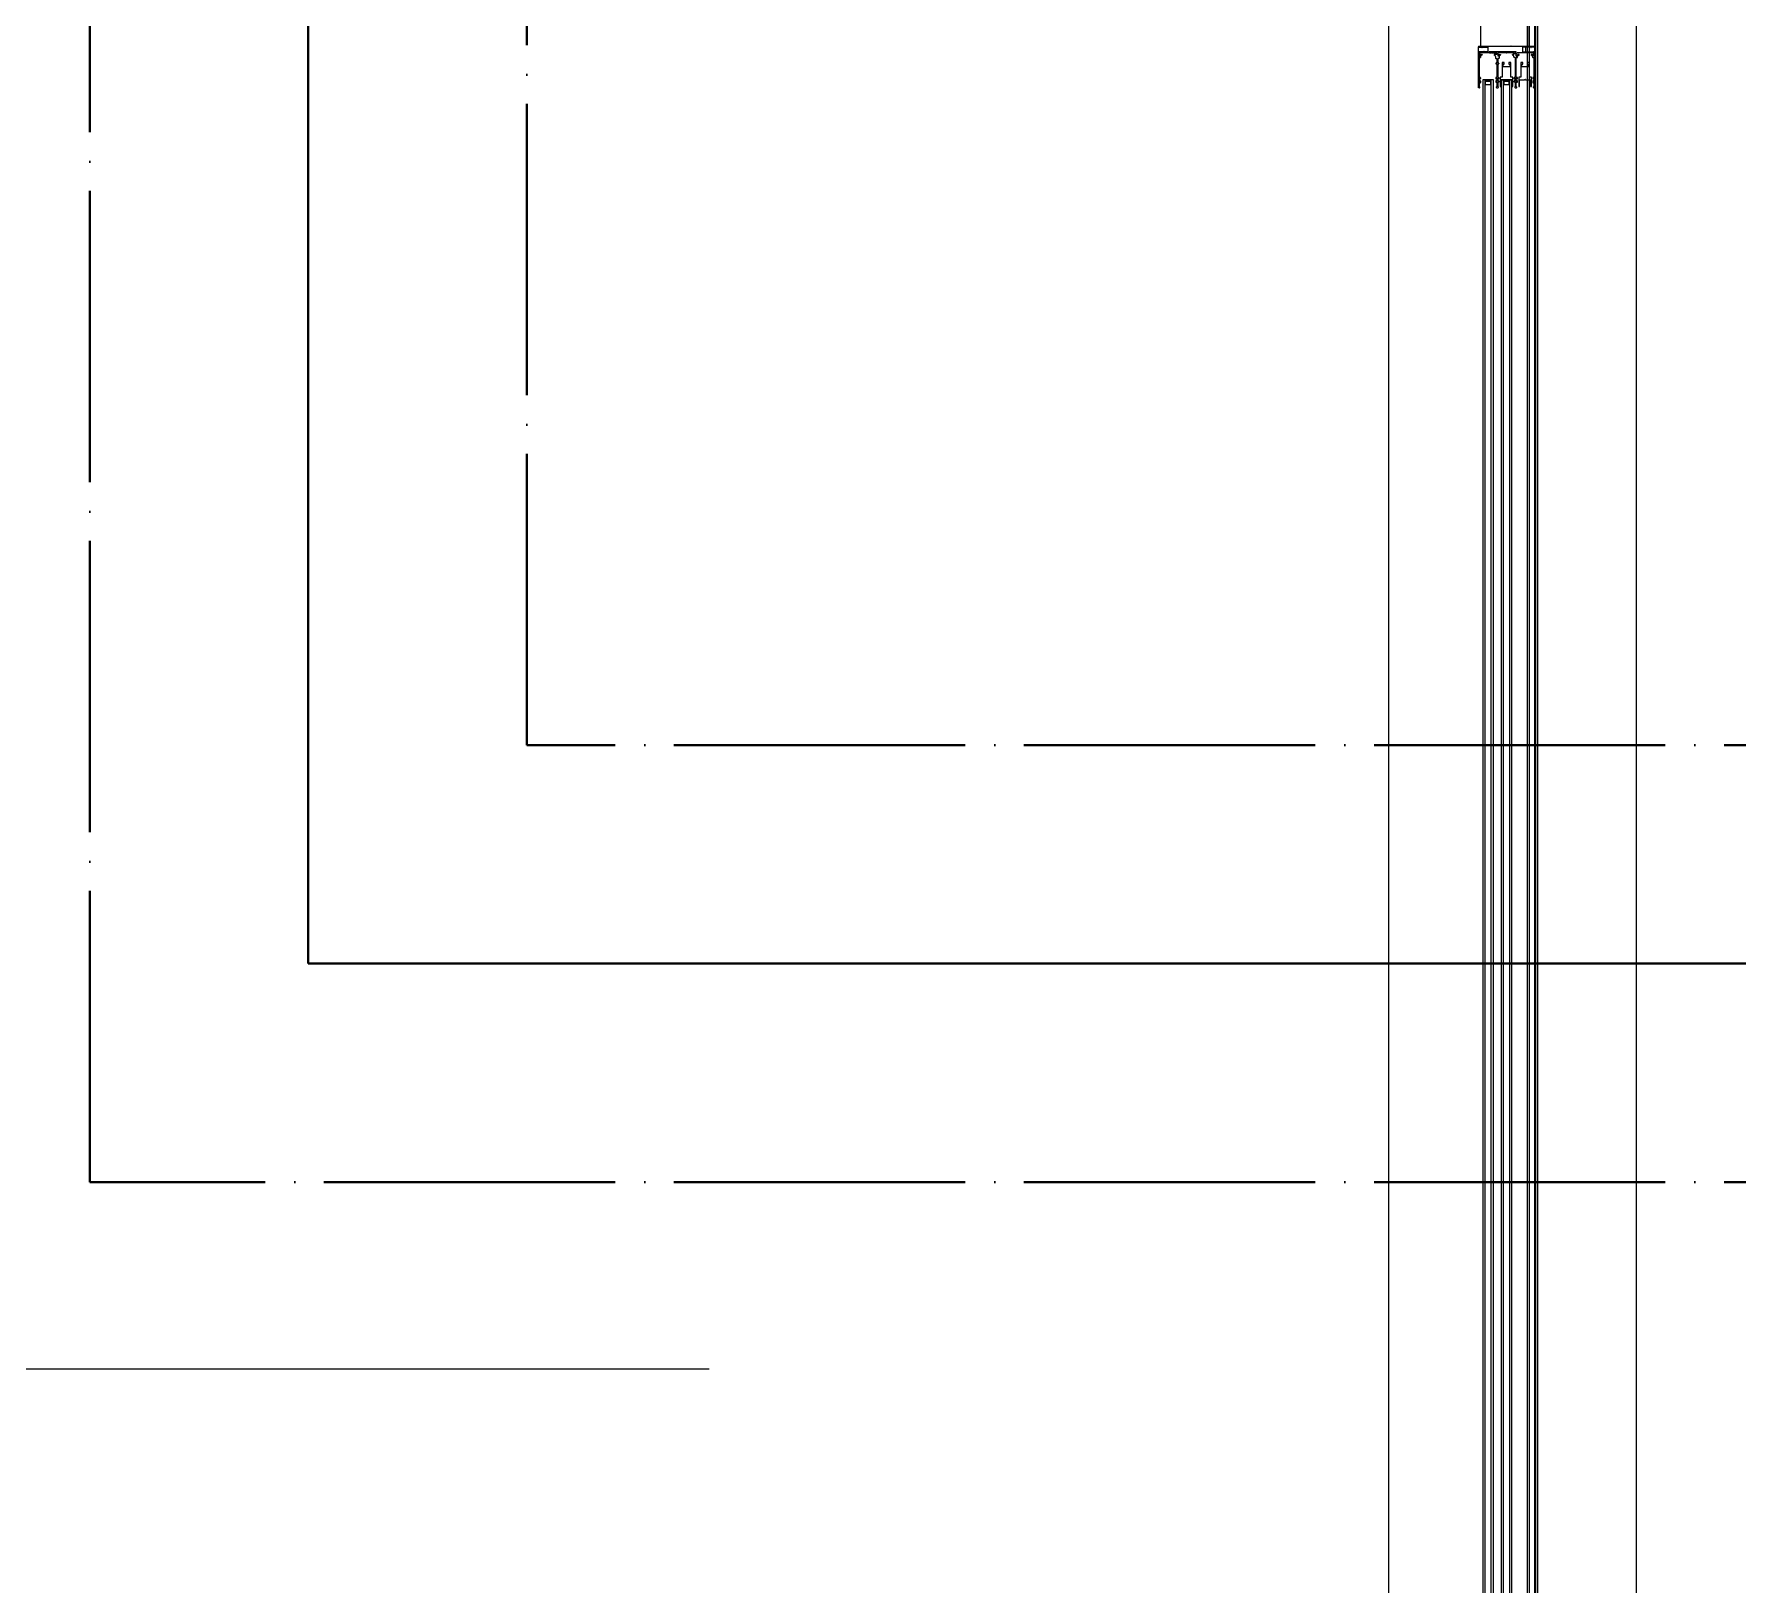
# Model space of a CAD drawing. Header units: centimetres. Extents: x 405464 to 563355, y 50011 to 66875.
# Drawn here: x 518019.2 to 518370.2, y 54874.9 to 55194.4 of the extents above; entities that cross this region are included whole.
import ezdxf
from ezdxf.enums import TextEntityAlignment as Align

# ---------------------------------------------------------------- set-up
doc = ezdxf.new("R2010")
doc.units = ezdxf.units.CM
doc.linetypes.add('DASHDOT', pattern=[25.4, 12.7, -6.35, 0, -6.35])
doc.linetypes.add('SOGUKSU1', pattern=[72, 60, -6, 0, -6])
doc.layers.get('0').update_dxf_attribs({"lineweight": 9})
for name, color, linetype, lineweight in [('0-KRCN-MİMARİ-220526', 8, 'Continuous', 9), ('0-KRCN-SHT-PROSES-BORU', 1, '0-Y_LINE', 40), ('0-KRCN-SHT-SOGUKSU', 141, 'SOGUKSU1', 40), ('A_Aks', 30, 'DASHDOT', 9), ('A_Pencere Doğrama-Ex', 140, 'Continuous', 15), ('G_0.09', 254, 'Continuous', 9), ('M00_Mahal_No$0$MH_Alan', 51, 'Continuous', 9), ('PN_Aluminyum', 150, 'Continuous', 15)]:
    doc.layers.add(name, color=color, linetype=linetype, lineweight=lineweight)
doc.styles.add('BORU', font='AGENCYR.TTF')
doc.styles.add('M00_Mahal_No$0$Kalin01', font='swissk.ttf')
doc.styles.add('M00_Mahal_No$0$Normal', font='swiss.ttf')
doc.styles.add('MAHAL', font='swissc.ttf')
doc.linetypes.add('0-Y_LINE', pattern='A,100,-0.5,["Y",BORU,S=9,R=0,X=0,Y=-4.5],-5', length=105.5)

# ---------------------------------------------------------------- blocks, each defined once
blk = doc.blocks.new('1_etap')
at = {"color": 8}
for p, q in [((1428.46, 2872.43), (1428.46, 2872.47)), ((1428.46, 2863.92), (1428.46, 2872.27)), ((1428.55, 2872.33), (1428.47, 2872.41)), ((1428.49, 2872.5), (1430.54, 2872.5)), ((1428.49, 2872.3), (1429.14, 2872.3)), ((1429.18, 2872.32), (1428.57, 2872.32)), ((1428.64, 2871.31), (1428.64, 2870.54)), ((1428.65, 2870.97), (1428.65, 2871.21)), ((1428.66, 2871.23), (1428.74, 2871.31)), ((1429.54, 2871.34), (1428.67, 2871.34)), ((1428.78, 2870.94), (1428.68, 2870.94)), ((1428.76, 2871.32), (1429.58, 2871.32)), ((1428.8, 2871.11), (1428.8, 2870.97)), ((1429.59, 2871.14), (1428.83, 2871.14)), ((1430.48, 2872.32), (1429.3, 2872.32)), ((1429.34, 2872.3), (1430.22, 2872.3)), ((1429.64, 2871.16), (1429.6, 2871.14)), ((1429.68, 2871.14), (1429.64, 2871.16)), ((1430.68, 2871.14), (1429.69, 2871.14)), ((1429.7, 2871.32), (1430.48, 2871.32)), ((1430.22, 2871.34), (1429.74, 2871.34)), ((1430.23, 2872.3), (1430.38, 2872.21)), ((1430.38, 2871.43), (1430.23, 2871.34)), ((1430.4, 2872.19), (1430.4, 2871.45)), ((1430.5, 2871.34), (1430.5, 2872.3)), ((1430.55, 2872.5), (1430.59, 2872.48)), ((1430.62, 2872.48), (1430.66, 2872.5)), ((1430.67, 2872.5), (1433.34, 2872.5)), ((1430.7, 2871.31), (1430.7, 2871.16)), ((1436.24, 2871.34), (1430.73, 2871.34)), ((1430.73, 2871.24), (1430.73, 2871.18)), ((1430.76, 2871.16), (1431.18, 2871.16)), ((1436.06, 2871.34), (1430.83, 2871.34)), ((1431.19, 2871.16), (1431.24, 2871.18)), ((1431.24, 2871.18), (1431.28, 2871.16)), ((1431.29, 2871.16), (1432.25, 2871.16)), ((1432.28, 2871.13), (1432.28, 2870.84)), ((1432.46, 2871.13), (1432.46, 2870.54)), ((1434.22, 2871.16), (1432.48, 2871.16)), ((1433.35, 2872.5), (1433.39, 2872.48)), ((1433.41, 2872.48), (1433.45, 2872.5)), ((1433.46, 2872.5), (1435.07, 2872.5)), ((1434.27, 2871.18), (1434.23, 2871.16)), ((1434.31, 2871.16), (1434.27, 2871.18)), ((1435.76, 2871.16), (1434.33, 2871.16)), ((1435.08, 2872.5), (1435.12, 2872.48)), ((1435.14, 2872.48), (1435.18, 2872.5)), ((1435.19, 2872.5), (1436.87, 2872.5)), ((1435.79, 2870.84), (1435.79, 2871.13)), ((1435.94, 2870.97), (1435.94, 2871.16)), ((1435.94, 2871.16), (1435.94, 2871.16)), ((1436.2, 2870.86), (1435.96, 2870.95)), ((1435.97, 2871.19), (1436.03, 2871.19)), ((1436.06, 2871.19), (1436.15, 2871.16)), ((1436.19, 2871.31), (1436.12, 2871.33)), ((1436.26, 2870.98), (1436.26, 2871.31)), ((1436.29, 2870.98), (1436.26, 2870.98)), ((1438.57, 2871.14), (1436.46, 2871.14)), ((1436.88, 2872.5), (1436.92, 2872.48)), ((1436.94, 2872.48), (1436.98, 2872.5)), ((1436.99, 2872.5), (1440.06, 2872.5)), ((1437.53, 2872.3), (1437.53, 2871.34)), ((1439.24, 2872.32), (1437.56, 2872.32)), ((1437.56, 2871.32), (1438.84, 2871.32)), ((1438.15, 2872.19), (1438.15, 2871.45)), ((1438.32, 2872.3), (1438.16, 2872.21)), ((1438.16, 2871.43), (1438.32, 2871.34)), ((1439.21, 2872.3), (1438.33, 2872.3)), ((1438.33, 2871.34), (1438.81, 2871.34)), ((1438.63, 2871.16), (1438.59, 2871.14)), ((1438.67, 2871.14), (1438.63, 2871.16)), ((1439.72, 2871.14), (1438.68, 2871.14)), ((1438.96, 2871.32), (1439.78, 2871.32)), ((1439, 2871.34), (1439.88, 2871.34)), ((1439.97, 2872.32), (1439.36, 2872.32)), ((1440.06, 2872.3), (1439.4, 2872.3)), ((1439.74, 2870.97), (1439.74, 2871.11)), ((1439.87, 2870.94), (1439.77, 2870.94)), ((1439.8, 2871.31), (1439.89, 2871.23)), ((1439.89, 2871.21), (1439.89, 2870.97)), ((1439.9, 2871.31), (1439.9, 2870.54)), ((1440.08, 2872.41), (1439.99, 2872.33)), ((1440.08, 2872.47), (1440.08, 2872.43)), ((1440.08, 2863.92), (1440.08, 2872.27)), ((1428.64, 2870.14), (1428.64, 2866.08)), ((1428.67, 2870.52), (1428.76, 2870.52)), ((1428.87, 2870.16), (1428.67, 2870.16)), ((1428.92, 2870.21), (1428.89, 2870.17)), ((1428.93, 2870.37), (1428.93, 2870.23)), ((1429.07, 2870.82), (1429.18, 2870.82)), ((1429.23, 2870.77), (1429.23, 2870.72)), ((1431.69, 2870.77), (1431.69, 2870.71)), ((1432.25, 2870.82), (1431.74, 2870.82)), ((1431.99, 2870.37), (1431.99, 2870.02)), ((1431.99, 2870.01), (1432.03, 2869.97)), ((1432.05, 2869.96), (1432.25, 2869.96)), ((1432.08, 2869.01), (1432.08, 2868.91)), ((1432.25, 2869.04), (1432.1, 2869.04)), ((1432.1, 2868.89), (1432.25, 2868.89)), ((1432.28, 2869.94), (1432.28, 2869.06)), ((1432.28, 2868.86), (1432.28, 2866.08)), ((1432.46, 2869.94), (1432.46, 2869.06)), ((1432.46, 2868.86), (1432.46, 2866.08)), ((1432.48, 2870.52), (1432.57, 2870.52)), ((1432.69, 2869.96), (1432.48, 2869.96)), ((1432.48, 2869.04), (1432.63, 2869.04)), ((1432.63, 2868.89), (1432.48, 2868.89)), ((1432.66, 2869.01), (1432.66, 2868.91)), ((1432.74, 2870.01), (1432.7, 2869.97)), ((1432.75, 2870.37), (1432.75, 2870.02)), ((1432.89, 2870.82), (1433, 2870.82)), ((1433.05, 2870.77), (1433.05, 2870.71)), ((1433.38, 2869.08), (1433.38, 2866.1)), ((1433.38, 2869.08), (1433.38, 2866.1)), ((1433.76, 2869.15), (1433.45, 2869.15)), ((1433.76, 2869.15), (1433.45, 2869.15)), ((1433.6, 2868.28), (1433.6, 2868.76)), ((1433.6, 2868.28), (1433.6, 2868.76)), ((1434.94, 2868.28), (1433.6, 2868.28)), ((1434.94, 2868.28), (1433.6, 2868.28)), ((1433.63, 2868.79), (1433.76, 2868.78)), ((1433.63, 2868.79), (1433.76, 2868.78)), ((1433.78, 2868.81), (1433.78, 2869.12)), ((1433.78, 2868.81), (1433.78, 2869.12)), ((1434.76, 2869.12), (1434.76, 2868.81)), ((1434.76, 2869.12), (1434.76, 2868.81)), ((1435.09, 2869.15), (1434.79, 2869.15)), ((1435.09, 2869.15), (1434.79, 2869.15)), ((1434.79, 2868.78), (1434.92, 2868.79)), ((1434.79, 2868.78), (1434.92, 2868.79)), ((1434.94, 2868.76), (1434.94, 2868.59)), ((1434.94, 2868.76), (1434.94, 2868.59)), ((1434.94, 2868.58), (1434.97, 2868.53)), ((1434.94, 2868.58), (1434.97, 2868.53)), ((1434.97, 2868.53), (1434.94, 2868.48)), ((1434.97, 2868.53), (1434.94, 2868.48)), ((1434.94, 2868.47), (1434.94, 2868.28)), ((1434.94, 2868.47), (1434.94, 2868.28)), ((1435.16, 2866.1), (1435.16, 2869.08)), ((1435.16, 2866.1), (1435.16, 2869.08)), ((1435.5, 2870.71), (1435.5, 2870.77)), ((1435.55, 2870.82), (1435.76, 2870.82)), ((1435.8, 2870.22), (1435.8, 2870.37)), ((1435.84, 2870.17), (1435.81, 2870.21)), ((1436.06, 2870.16), (1435.86, 2870.16)), ((1436.09, 2866.08), (1436.09, 2870.14)), ((1436.27, 2870.54), (1436.27, 2870.77)), ((1436.27, 2866.08), (1436.27, 2870.14)), ((1436.39, 2870.52), (1436.29, 2870.52)), ((1436.29, 2870.16), (1436.5, 2870.16)), ((1436.52, 2870.17), (1436.55, 2870.21)), ((1436.56, 2870.22), (1436.56, 2870.37)), ((1436.81, 2870.82), (1436.7, 2870.82)), ((1436.86, 2870.71), (1436.86, 2870.77)), ((1437.2, 2869.08), (1437.2, 2866.1)), ((1437.57, 2869.15), (1437.27, 2869.15)), ((1437.42, 2868.28), (1437.42, 2868.76)), ((1438.76, 2868.28), (1437.42, 2868.28)), ((1437.44, 2868.79), (1437.57, 2868.78)), ((1437.6, 2868.81), (1437.6, 2869.12)), ((1438.58, 2869.12), (1438.58, 2868.81)), ((1438.91, 2869.15), (1438.6, 2869.15)), ((1438.6, 2868.78), (1438.73, 2868.79)), ((1438.76, 2868.76), (1438.76, 2868.59)), ((1438.76, 2868.58), (1438.79, 2868.53)), ((1438.79, 2868.53), (1438.76, 2868.48)), ((1438.76, 2868.47), (1438.76, 2868.28)), ((1438.98, 2866.1), (1438.98, 2869.08)), ((1439.31, 2870.77), (1439.31, 2870.72)), ((1439.47, 2870.82), (1439.36, 2870.82)), ((1439.61, 2870.37), (1439.61, 2870.23)), ((1439.62, 2870.21), (1439.66, 2870.17)), ((1439.67, 2870.16), (1439.88, 2870.16)), ((1439.88, 2870.52), (1439.79, 2870.52)), ((1439.9, 2870.14), (1439.9, 2866.08)), ((1428.65, 2863.9), (1428.49, 2863.9)), ((1428.64, 2865.91), (1428.64, 2865.24)), ((1428.64, 2865.07), (1428.64, 2864.22)), ((1428.64, 2864.22), (1428.78, 2864.09)), ((1428.67, 2866.05), (1428.84, 2866.05)), ((1428.74, 2865.93), (1428.67, 2865.93)), ((1428.67, 2865.21), (1428.74, 2865.21)), ((1428.74, 2865.09), (1428.67, 2865.09)), ((1428.78, 2864.01), (1428.67, 2863.91)), ((1428.77, 2865.81), (1428.77, 2865.91)), ((1428.77, 2865.24), (1428.77, 2865.34)), ((1428.77, 2864.97), (1428.77, 2865.07)), ((1428.84, 2865.78), (1428.79, 2865.78)), ((1428.79, 2865.36), (1428.84, 2865.36)), ((1428.84, 2864.94), (1428.79, 2864.94)), ((1428.89, 2866), (1428.89, 2865.83)), ((1428.89, 2865.31), (1428.89, 2864.99)), ((1432.03, 2866), (1432.03, 2865.83)), ((1432.03, 2865.31), (1432.03, 2865.09)), ((1432.03, 2865.09), (1432.25, 2865.09)), ((1432.25, 2866.05), (1432.08, 2866.05)), ((1432.08, 2865.78), (1432.13, 2865.78)), ((1432.13, 2865.36), (1432.08, 2865.36)), ((1432.28, 2864.22), (1432.14, 2864.09)), ((1432.14, 2864.01), (1432.25, 2863.91)), ((1432.15, 2865.81), (1432.15, 2865.91)), ((1432.15, 2865.24), (1432.15, 2865.34)), ((1432.18, 2865.93), (1432.25, 2865.93)), ((1432.25, 2865.21), (1432.18, 2865.21)), ((1432.27, 2863.9), (1432.46, 2863.9)), ((1432.28, 2865.91), (1432.28, 2865.24)), ((1432.28, 2865.07), (1432.28, 2864.22)), ((1432.46, 2865.91), (1432.46, 2865.24)), ((1432.46, 2865.07), (1432.46, 2864.22)), ((1432.59, 2864.09), (1432.46, 2864.22)), ((1432.48, 2866.05), (1432.65, 2866.05)), ((1432.56, 2865.93), (1432.48, 2865.93)), ((1432.48, 2865.21), (1432.56, 2865.21)), ((1432.7, 2865.09), (1432.48, 2865.09)), ((1432.48, 2863.91), (1432.59, 2864.01)), ((1432.58, 2865.81), (1432.58, 2865.91)), ((1432.58, 2865.24), (1432.58, 2865.34)), ((1432.65, 2865.78), (1432.61, 2865.78)), ((1432.61, 2865.36), (1432.65, 2865.36)), ((1432.7, 2866), (1432.7, 2865.83)), ((1432.7, 2865.31), (1432.7, 2865.09)), ((1432.95, 2866.05), (1432.95, 2864.25)), ((1432.95, 2866.05), (1432.95, 2864.25)), ((1433.38, 2866.1), (1433, 2866.1)), ((1433.38, 2866.1), (1433, 2866.1)), ((1433, 2864.2), (1433.13, 2864.2)), ((1433, 2864.2), (1433.13, 2864.2)), ((1433.16, 2864.23), (1433.16, 2865.56)), ((1433.16, 2864.23), (1433.16, 2865.56)), ((1433.18, 2865.6), (1434.18, 2865.6)), ((1433.18, 2865.6), (1434.18, 2865.6)), ((1434.2, 2865.62), (1434.2, 2865.64)), ((1434.2, 2865.62), (1434.2, 2865.64)), ((1434.22, 2865.66), (1434.33, 2865.66)), ((1434.22, 2865.66), (1434.33, 2865.66)), ((1434.35, 2865.64), (1434.35, 2865.62)), ((1434.35, 2865.64), (1434.35, 2865.62)), ((1434.37, 2865.6), (1435.36, 2865.6)), ((1434.37, 2865.6), (1435.36, 2865.6)), ((1435.54, 2866.1), (1435.16, 2866.1)), ((1435.54, 2866.1), (1435.16, 2866.1)), ((1435.39, 2865.56), (1435.39, 2864.23)), ((1435.39, 2865.56), (1435.39, 2864.23)), ((1435.42, 2864.2), (1435.54, 2864.2)), ((1435.42, 2864.2), (1435.54, 2864.2)), ((1435.59, 2864.25), (1435.59, 2866.05)), ((1435.59, 2864.25), (1435.59, 2866.05)), ((1435.84, 2865.83), (1435.84, 2866)), ((1435.84, 2865.09), (1435.84, 2865.31)), ((1436.06, 2865.09), (1435.84, 2865.09)), ((1435.89, 2866.05), (1436.06, 2866.05)), ((1435.94, 2865.78), (1435.89, 2865.78)), ((1435.89, 2865.36), (1435.94, 2865.36)), ((1436.09, 2864.22), (1435.95, 2864.09)), ((1435.95, 2864.01), (1436.06, 2863.91)), ((1435.96, 2865.91), (1435.96, 2865.81)), ((1435.96, 2865.34), (1435.96, 2865.24)), ((1436.06, 2865.93), (1435.99, 2865.93)), ((1435.99, 2865.21), (1436.06, 2865.21)), ((1436.08, 2863.9), (1436.28, 2863.9)), ((1436.09, 2865.24), (1436.09, 2865.91)), ((1436.09, 2864.22), (1436.09, 2865.07)), ((1436.27, 2865.24), (1436.27, 2865.91)), ((1436.27, 2864.22), (1436.27, 2865.07)), ((1436.41, 2864.09), (1436.27, 2864.22)), ((1436.46, 2866.05), (1436.29, 2866.05)), ((1436.29, 2865.93), (1436.37, 2865.93)), ((1436.37, 2865.21), (1436.29, 2865.21)), ((1436.29, 2865.09), (1436.51, 2865.09)), ((1436.3, 2863.91), (1436.41, 2864.01)), ((1436.39, 2865.91), (1436.39, 2865.81)), ((1436.39, 2865.34), (1436.39, 2865.24)), ((1436.42, 2865.78), (1436.46, 2865.78)), ((1436.46, 2865.36), (1436.42, 2865.36)), ((1436.51, 2865.83), (1436.51, 2866)), ((1436.51, 2865.09), (1436.51, 2865.31)), ((1436.77, 2866.05), (1436.77, 2864.25)), ((1437.2, 2866.1), (1436.82, 2866.1)), ((1436.82, 2864.2), (1436.94, 2864.2)), ((1436.97, 2864.23), (1436.97, 2865.56)), ((1437, 2865.6), (1437.99, 2865.6)), ((1438.01, 2865.62), (1438.01, 2865.64)), ((1438.03, 2865.66), (1438.14, 2865.66)), ((1438.16, 2865.64), (1438.16, 2865.62)), ((1438.18, 2865.6), (1439.17, 2865.6)), ((1439.35, 2866.1), (1438.98, 2866.1)), ((1439.2, 2865.56), (1439.2, 2864.23)), ((1439.23, 2864.2), (1439.35, 2864.2)), ((1439.4, 2864.25), (1439.4, 2866.05)), ((1439.66, 2866), (1439.66, 2865.83)), ((1439.66, 2865.31), (1439.66, 2864.99)), ((1439.88, 2866.05), (1439.71, 2866.05)), ((1439.71, 2865.78), (1439.75, 2865.78)), ((1439.75, 2865.36), (1439.71, 2865.36)), ((1439.71, 2864.94), (1439.75, 2864.94)), ((1439.9, 2864.22), (1439.77, 2864.09)), ((1439.77, 2864.01), (1439.88, 2863.91)), ((1439.78, 2865.81), (1439.78, 2865.91)), ((1439.78, 2865.24), (1439.78, 2865.34)), ((1439.78, 2864.97), (1439.78, 2865.07)), ((1439.8, 2865.93), (1439.88, 2865.93)), ((1439.88, 2865.21), (1439.8, 2865.21)), ((1439.8, 2865.09), (1439.88, 2865.09)), ((1439.9, 2865.91), (1439.9, 2865.24)), ((1439.9, 2865.07), (1439.9, 2864.22)), ((1439.9, 2863.9), (1440.06, 2863.9))]:
    blk.add_line(p, q, dxfattribs=at)
for points in [[(1439.03, 2517.87), (1439.03, 2886.48), (1438.53, 2886.48), (1438.53, 2517.87)], [(1440.73, 2517.87), (1440.73, 2886.48), (1440.23, 2886.48), (1440.23, 2517.87)], [(1429.86, 2497), (1429.86, 2865.6), (1429.36, 2865.6), (1429.36, 2497)], [(1429.86, 2865.6), (1429.86, 2865.3), (1431.06, 2865.3), (1431.06, 2865.6)], [(1431.06, 2865.1), (1430.76, 2865.3), (1430.16, 2865.3), (1429.86, 2865.1), (1429.86, 2864.6), (1431.06, 2864.6)], [(1431.03, 2865.08), (1430.75, 2865.27), (1430.17, 2865.27), (1429.89, 2865.08), (1429.89, 2864.63), (1431.03, 2864.63)], [(1431.56, 2497), (1431.56, 2865.6), (1431.06, 2865.6), (1431.06, 2497)], [(1433.67, 2497), (1433.67, 2865.6), (1433.17, 2865.6), (1433.17, 2497)], [(1433.67, 2865.6), (1433.67, 2865.3), (1434.87, 2865.3), (1434.87, 2865.6)], [(1434.87, 2865.1), (1434.57, 2865.3), (1433.97, 2865.3), (1433.67, 2865.1), (1433.67, 2864.6), (1434.87, 2864.6)], [(1434.84, 2865.08), (1434.56, 2865.27), (1433.98, 2865.27), (1433.7, 2865.08), (1433.7, 2864.63), (1434.84, 2864.63)], [(1435.37, 2497), (1435.37, 2865.6), (1434.87, 2865.6), (1434.87, 2497)]]:
    blk.add_lwpolyline(points, close=True, dxfattribs=at)
for centre, radius, start, end in [((1428.49, 2872.47), 0.025, 90, 180), ((1428.49, 2872.43), 0.025, 180, 225), ((1428.49, 2872.27), 0.025, 90, 180), ((1428.57, 2872.34), 0.025, 225, 270), ((1428.67, 2871.31), 0.025, 90, 180), ((1428.68, 2871.21), 0.025, 135, 180), ((1428.68, 2870.97), 0.025, 180, 270), ((1428.76, 2871.3), 0.025, 90, 135), ((1428.78, 2870.97), 0.025, 270, 0), ((1428.83, 2871.11), 0.025, 90, 180), ((1429.14, 2872.25), 0.05, 35.6853, 90), ((1429.18, 2872.3), 0.025, 22.6199, 90), ((1429.24, 2872.32), 0.07, 215.6853, 324.3147), ((1429.24, 2872.32), 0.04, 202.6199, 337.3801), ((1429.3, 2872.3), 0.025, 90, 157.3801), ((1429.34, 2872.25), 0.05, 90, 144.3147), ((1429.54, 2871.39), 0.05, 270, 324.3147), ((1429.64, 2871.32), 0.07, 35.6853, 144.3147), ((1429.58, 2871.34), 0.025, 270, 337.3801), ((1429.59, 2871.16), 0.025, 270, 298.0094), ((1429.64, 2871.32), 0.04, 22.6199, 157.3801), ((1429.7, 2871.34), 0.025, 202.6199, 270), ((1429.69, 2871.16), 0.025, 241.9906, 270), ((1429.74, 2871.39), 0.05, 215.6853, 270), ((1430.22, 2872.27), 0.025, 60, 90), ((1430.22, 2871.36), 0.025, 270, 300), ((1430.37, 2872.19), 0.025, 0, 60), ((1430.37, 2871.45), 0.025, 300, 0), ((1430.48, 2872.3), 0.025, 0, 90), ((1430.48, 2871.34), 0.025, 270, 0), ((1430.54, 2872.47), 0.025, 62, 90), ((1430.6, 2872.5), 0.025, 242, 298), ((1430.67, 2872.47), 0.025, 90, 118), ((1430.68, 2871.16), 0.025, 270, 0), ((1430.73, 2871.31), 0.025, 90, 180), ((1430.83, 2871.24), 0.1, 90, 180), ((1430.76, 2871.18), 0.025, 180, 270), ((1431.18, 2871.18), 0.025, 270, 298), ((1431.29, 2871.18), 0.025, 242, 270), ((1432.25, 2871.13), 0.025, 0, 90), ((1432.48, 2871.13), 0.025, 90, 180.0077), ((1433.34, 2872.47), 0.025, 62, 90), ((1433.4, 2872.5), 0.025, 242, 298), ((1433.46, 2872.47), 0.025, 90, 118), ((1434.22, 2871.18), 0.025, 270, 298), ((1434.33, 2871.18), 0.025, 242, 270), ((1435.07, 2872.47), 0.025, 62, 90), ((1435.13, 2872.5), 0.025, 242, 298), ((1435.19, 2872.47), 0.025, 90, 118), ((1435.76, 2871.13), 0.025, 0, 90), ((1435.97, 2871.16), 0.025, 89.9677, 179.9677), ((1435.97, 2870.97), 0.025, 179.9677, 249.9677), ((1436.03, 2871.09), 0.1, 73.7618, 89.9677), ((1436.06, 2871.14), 0.2, 73.7618, 90), ((1436.17, 2871.23), 0.0788, 253.7618, 73.7618), ((1436.24, 2871.31), 0.025, 0, 90), ((1436.29, 2871.13), 0.15, 270, 355.0829), ((1436.46, 2871.11), 0.025, 90, 175.0829), ((1436.87, 2872.47), 0.025, 62, 90), ((1436.93, 2872.5), 0.025, 242, 298), ((1436.99, 2872.47), 0.025, 90, 118), ((1437.56, 2872.3), 0.025, 90, 180), ((1437.56, 2871.34), 0.025, 180, 270), ((1438.17, 2872.19), 0.025, 120, 180), ((1438.17, 2871.45), 0.025, 180, 240), ((1438.33, 2872.27), 0.025, 90, 120), ((1438.33, 2871.36), 0.025, 240, 270), ((1438.57, 2871.16), 0.025, 270, 298.0094), ((1438.68, 2871.16), 0.025, 241.9906, 270), ((1438.81, 2871.39), 0.05, 270, 324.3147), ((1438.84, 2871.34), 0.025, 270, 337.3801), ((1438.9, 2871.32), 0.07, 35.6853, 144.3147), ((1438.9, 2871.32), 0.04, 22.6199, 157.3801), ((1438.96, 2871.34), 0.025, 202.6199, 270), ((1439, 2871.39), 0.05, 215.6853, 270), ((1439.21, 2872.25), 0.05, 35.6853, 90), ((1439.24, 2872.3), 0.025, 22.6199, 90), ((1439.3, 2872.32), 0.07, 215.6853, 324.3147), ((1439.3, 2872.32), 0.04, 202.6199, 337.3801), ((1439.36, 2872.3), 0.025, 90, 157.3801), ((1439.4, 2872.25), 0.05, 90, 144.3147), ((1439.72, 2871.11), 0.025, 0, 90), ((1439.77, 2870.97), 0.025, 180, 270), ((1439.78, 2871.3), 0.025, 45, 90), ((1439.87, 2870.97), 0.025, 270, 0), ((1439.88, 2871.31), 0.025, 0, 90), ((1439.87, 2871.21), 0.025, 0, 45), ((1439.97, 2872.34), 0.025, 270, 315), ((1440.06, 2872.47), 0.025, 0, 90), ((1440.06, 2872.27), 0.025, 0, 90), ((1440.06, 2872.43), 0.025, 315, 0), ((1428.67, 2870.54), 0.025, 180.0078, 270), ((1428.67, 2870.14), 0.025, 90, 180), ((1428.76, 2870.54), 0.025, 270, 339.7245), ((1429.23, 2870.37), 0.48, 111.5289, 159.7245), ((1428.87, 2870.19), 0.025, 270, 315), ((1428.91, 2870.23), 0.025, 315, 0), ((1429.23, 2870.37), 0.3, 98.2132, 180), ((1429.07, 2870.77), 0.05, 90, 111.5289), ((1429.18, 2870.77), 0.05, 0, 90), ((1429.18, 2870.72), 0.05, 278.2132, 0), ((1431.74, 2870.77), 0.05, 90, 180), ((1431.74, 2870.71), 0.05, 180, 261.7868), ((1431.69, 2870.37), 0.3, 0, 81.7868), ((1432.01, 2870.02), 0.025, 180, 225), ((1432.05, 2869.99), 0.025, 225, 270), ((1432.1, 2869.01), 0.025, 90, 180), ((1432.1, 2868.91), 0.025, 180, 270), ((1432.25, 2870.84), 0.025, 270, 0), ((1432.25, 2869.94), 0.025, 0, 90), ((1432.25, 2869.06), 0.025, 270, 0), ((1432.25, 2868.86), 0.025, 0, 90), ((1432.48, 2870.54), 0.025, 180.0077, 270), ((1432.48, 2869.94), 0.025, 90, 180), ((1432.48, 2869.06), 0.025, 180, 270), ((1432.48, 2868.86), 0.025, 90, 180), ((1432.57, 2870.54), 0.025, 270, 339.7245), ((1433.05, 2870.37), 0.48, 111.5289, 159.7245), ((1432.63, 2869.01), 0.025, 0, 90), ((1432.63, 2868.91), 0.025, 270, 0), ((1432.69, 2869.99), 0.025, 270, 315), ((1432.72, 2870.02), 0.025, 315, 0), ((1433.05, 2870.37), 0.3, 98.2132, 180), ((1432.89, 2870.77), 0.05, 90, 111.5289), ((1433, 2870.77), 0.05, 0, 90), ((1433, 2870.71), 0.05, 278.2132, 0), ((1433.45, 2869.08), 0.07, 90, 180), ((1433.45, 2869.08), 0.07, 90, 180), ((1433.63, 2868.76), 0.025, 87, 180), ((1433.63, 2868.76), 0.025, 87, 180), ((1433.76, 2869.12), 0.025, 0, 90), ((1433.76, 2869.12), 0.025, 0, 90), ((1433.76, 2868.81), 0.025, 267, 0), ((1433.76, 2868.81), 0.025, 267, 0), ((1434.79, 2869.12), 0.025, 90, 180), ((1434.79, 2869.12), 0.025, 90, 180), ((1434.79, 2868.81), 0.025, 180, 273), ((1434.79, 2868.81), 0.025, 180, 273), ((1434.92, 2868.76), 0.025, 0, 93), ((1434.92, 2868.76), 0.025, 0, 93), ((1434.97, 2868.59), 0.025, 180, 209), ((1434.97, 2868.59), 0.025, 180, 209), ((1434.97, 2868.47), 0.025, 151, 180), ((1434.97, 2868.47), 0.025, 151, 180), ((1435.09, 2869.08), 0.07, 0, 90), ((1435.09, 2869.08), 0.07, 0, 90), ((1435.55, 2870.77), 0.05, 90, 180), ((1435.55, 2870.71), 0.05, 180, 261.7868), ((1435.5, 2870.37), 0.3, 0, 81.7868), ((1435.76, 2870.84), 0.025, 270, 0), ((1435.82, 2870.22), 0.025, 180, 225), ((1435.86, 2870.19), 0.025, 225, 270), ((1436.06, 2870.14), 0.025, 0, 90), ((1436.17, 2870.77), 0.1, 359.9677, 69.9677), ((1436.29, 2870.54), 0.025, 179.9677, 269.9677), ((1436.29, 2870.14), 0.025, 90, 180), ((1436.39, 2870.54), 0.025, 269.9677, 339.6922), ((1436.86, 2870.37), 0.48, 111.4966, 159.6922), ((1436.5, 2870.19), 0.025, 270, 315), ((1436.53, 2870.22), 0.025, 315, 0), ((1436.86, 2870.37), 0.3, 119.6964, 180), ((1436.7, 2870.77), 0.05, 89.9677, 111.4966), ((1436.86, 2870.37), 0.3, 98.1809, 119.5865), ((1436.81, 2870.77), 0.05, 359.9677, 89.9677), ((1436.81, 2870.71), 0.05, 278.1809, 359.9677), ((1437.27, 2869.08), 0.07, 90, 180), ((1437.44, 2868.76), 0.025, 87, 180), ((1437.57, 2869.12), 0.025, 0, 90), ((1437.57, 2868.81), 0.025, 267, 0), ((1438.6, 2869.12), 0.025, 90, 180), ((1438.6, 2868.81), 0.025, 180, 273), ((1438.73, 2868.76), 0.025, 0, 93), ((1438.78, 2868.59), 0.025, 180, 209), ((1438.78, 2868.47), 0.025, 151, 180), ((1438.91, 2869.08), 0.07, 0, 90), ((1439.36, 2870.77), 0.05, 90, 180), ((1439.36, 2870.72), 0.05, 180, 261.7868), ((1439.31, 2870.37), 0.3, 0, 81.7868), ((1439.47, 2870.77), 0.05, 68.4711, 90), ((1439.31, 2870.37), 0.48, 20.2755, 68.4711), ((1439.64, 2870.23), 0.025, 180, 225), ((1439.67, 2870.19), 0.025, 225, 270), ((1439.79, 2870.54), 0.025, 200.2755, 270), ((1439.88, 2870.54), 0.025, 270, 359.9922), ((1439.88, 2870.14), 0.025, 0, 90), ((1428.49, 2863.92), 0.025, 180, 270), ((1428.67, 2866.08), 0.025, 180, 270), ((1428.67, 2865.91), 0.025, 90, 180), ((1428.67, 2865.24), 0.025, 180, 270), ((1428.67, 2865.07), 0.025, 90, 180), ((1428.65, 2863.92), 0.025, 270, 314.029), ((1428.74, 2865.91), 0.025, 0, 90), ((1428.74, 2865.24), 0.025, 270, 0), ((1428.74, 2865.07), 0.025, 0, 90), ((1428.79, 2865.81), 0.025, 180, 270), ((1428.79, 2865.34), 0.025, 90, 180), ((1428.79, 2864.97), 0.025, 180, 270), ((1428.74, 2864.05), 0.05, 314.029, 45), ((1428.84, 2866), 0.05, 0, 90), ((1428.84, 2865.83), 0.05, 270, 0), ((1428.84, 2865.31), 0.05, 0, 90), ((1428.84, 2864.99), 0.05, 270, 0), ((1432.08, 2866), 0.05, 90, 180), ((1432.08, 2865.83), 0.05, 180, 270), ((1432.08, 2865.31), 0.05, 90, 180), ((1432.17, 2864.05), 0.05, 135, 225.971), ((1432.13, 2865.81), 0.025, 270, 0), ((1432.13, 2865.34), 0.025, 0, 90), ((1432.18, 2865.91), 0.025, 90, 180), ((1432.18, 2865.24), 0.025, 180, 270), ((1432.25, 2866.08), 0.025, 270, 0), ((1432.25, 2865.91), 0.025, 0, 90), ((1432.25, 2865.24), 0.025, 270, 0), ((1432.25, 2865.07), 0.025, 0.0125, 90), ((1432.27, 2863.92), 0.025, 225.971, 270), ((1432.48, 2866.08), 0.025, 180, 270), ((1432.48, 2865.91), 0.025, 90, 180), ((1432.48, 2865.24), 0.025, 180, 270), ((1432.48, 2865.07), 0.025, 90, 180), ((1432.46, 2863.92), 0.025, 270, 314.029), ((1432.56, 2865.91), 0.025, 0, 90), ((1432.56, 2865.24), 0.025, 270, 0), ((1432.61, 2865.81), 0.025, 180, 270), ((1432.61, 2865.34), 0.025, 90, 180), ((1432.56, 2864.05), 0.05, 314.029, 45), ((1432.65, 2866), 0.05, 0, 90), ((1432.65, 2865.83), 0.05, 270, 0), ((1432.65, 2865.31), 0.05, 0, 90), ((1433, 2866.05), 0.05, 90, 180), ((1433, 2866.05), 0.05, 90, 180), ((1433, 2864.25), 0.05, 180.0007, 269.9987), ((1433, 2864.25), 0.05, 180.0007, 269.9987), ((1433.13, 2864.23), 0.03, 270, 0), ((1433.13, 2864.23), 0.03, 270, 0), ((1433.16, 2865.59), 0.0195, 52.0088, 232.0088), ((1433.16, 2865.59), 0.0195, 52.0088, 232.0088), ((1433.14, 2865.56), 0.02, 0, 39.6637), ((1433.14, 2865.56), 0.02, 0, 39.6637), ((1433.18, 2865.62), 0.02, 244.354, 270), ((1433.18, 2865.62), 0.02, 244.354, 270), ((1434.18, 2865.62), 0.02, 270, 0), ((1434.18, 2865.62), 0.02, 270, 0), ((1434.22, 2865.64), 0.02, 90, 180), ((1434.22, 2865.64), 0.02, 90, 180), ((1434.33, 2865.64), 0.02, 0, 90), ((1434.33, 2865.64), 0.02, 0, 90), ((1434.37, 2865.62), 0.02, 180, 270), ((1434.37, 2865.62), 0.02, 180, 270), ((1435.36, 2865.62), 0.02, 270, 295.646), ((1435.36, 2865.62), 0.02, 270, 295.646), ((1435.38, 2865.59), 0.0195, 307.9912, 127.9912), ((1435.38, 2865.59), 0.0195, 307.9912, 127.9912), ((1435.41, 2865.56), 0.02, 140.3363, 180), ((1435.41, 2865.56), 0.02, 140.3363, 180), ((1435.42, 2864.23), 0.03, 180, 270), ((1435.42, 2864.23), 0.03, 180, 270), ((1435.54, 2866.05), 0.05, 0, 90), ((1435.54, 2866.05), 0.05, 0, 90), ((1435.54, 2864.25), 0.05, 270, 0), ((1435.54, 2864.25), 0.05, 270, 0), ((1435.89, 2866), 0.05, 90, 180), ((1435.89, 2865.83), 0.05, 180, 270), ((1435.89, 2865.31), 0.05, 90, 180), ((1435.94, 2865.81), 0.025, 270, 0), ((1435.94, 2865.34), 0.025, 0, 90), ((1435.99, 2864.05), 0.05, 135, 225.971), ((1435.99, 2865.91), 0.025, 90, 180), ((1435.99, 2865.24), 0.025, 180, 270), ((1436.06, 2866.08), 0.025, 270, 0), ((1436.06, 2865.91), 0.025, 0, 90), ((1436.06, 2865.24), 0.025, 270, 360), ((1436.06, 2865.07), 0.025, 0, 90), ((1436.08, 2863.92), 0.025, 225.971, 270), ((1436.29, 2866.08), 0.025, 183.7531, 270), ((1436.29, 2865.91), 0.025, 90, 176.2469), ((1436.29, 2865.24), 0.025, 183.7531, 270), ((1436.29, 2865.07), 0.025, 90, 176.2468), ((1436.28, 2863.92), 0.025, 270.0001, 314.0291), ((1436.37, 2865.91), 0.025, 0, 90), ((1436.37, 2865.24), 0.025, 270, 0), ((1436.42, 2865.81), 0.025, 180, 270), ((1436.42, 2865.34), 0.025, 90, 180), ((1436.37, 2864.05), 0.05, 314.029, 45), ((1436.46, 2866), 0.05, 0, 90), ((1436.46, 2865.83), 0.05, 270, 0), ((1436.46, 2865.31), 0.05, 0, 90), ((1436.82, 2866.05), 0.05, 90, 180), ((1436.82, 2864.25), 0.05, 180.0007, 269.9987), ((1436.94, 2864.23), 0.03, 270, 0), ((1436.98, 2865.59), 0.0195, 52.0088, 232.0088), ((1436.95, 2865.56), 0.02, 0, 39.6637), ((1437, 2865.62), 0.02, 244.354, 270), ((1437.99, 2865.62), 0.02, 270, 0), ((1438.03, 2865.64), 0.02, 90, 180), ((1438.14, 2865.64), 0.02, 0, 90), ((1438.18, 2865.62), 0.02, 180, 270), ((1439.17, 2865.62), 0.02, 270, 295.646), ((1439.19, 2865.59), 0.0195, 307.9912, 127.9912), ((1439.22, 2865.56), 0.02, 140.3363, 180), ((1439.23, 2864.23), 0.03, 180, 270), ((1439.35, 2866.05), 0.05, 0, 90), ((1439.35, 2864.25), 0.05, 270, 0), ((1439.71, 2866), 0.05, 90, 180), ((1439.71, 2865.83), 0.05, 180, 270), ((1439.71, 2865.31), 0.05, 90, 180), ((1439.71, 2864.99), 0.05, 180, 270), ((1439.75, 2865.81), 0.025, 270, 0), ((1439.75, 2865.34), 0.025, 0, 90), ((1439.75, 2864.97), 0.025, 270, 0), ((1439.8, 2864.05), 0.05, 135, 225.971), ((1439.8, 2865.91), 0.025, 90, 180), ((1439.8, 2865.24), 0.025, 180, 270), ((1439.8, 2865.07), 0.025, 90, 180), ((1439.88, 2866.08), 0.025, 270, 0), ((1439.88, 2865.91), 0.025, 0, 90), ((1439.88, 2865.24), 0.025, 270, 0), ((1439.88, 2865.07), 0.025, 0, 90), ((1439.9, 2863.92), 0.025, 225.971, 270), ((1440.06, 2863.92), 0.025, 270, 0)]:
    blk.add_arc(centre, radius, start, end, dxfattribs=at)
at = {"layer": 'A_Aks', "color": 8, "ltscale": 100}
for p, q in [((1410, -588.11), (1410, 5066.95)), ((1410, -588.11), (1410, 5066.95)), ((0, 2600), (1911.91, 2600)), ((0, 2600), (1911.91, 2600))]:
    blk.add_line(p, q, dxfattribs=at)
at = {"layer": 'G_0.09', "color": 8}
blk.add_line((1461, 3259.49), (1461, 90.54), dxfattribs=at)
at = {"layer": 'PN_Aluminyum', "color": 8}
blk.add_lwpolyline([(1438.92, 2872.5), (1438.92, 2877.5), (1428.92, 2877.5), (1428.92, 2872.5)], close=True, dxfattribs=at)
at = {"color": 8, "linetype": 'ByBlock', "lineweight": -2}
for tag, height, style, p in [('MAHALNO', 15.68, 'M00_Mahal_No$0$Kalin01', (-1403.52, 5183, -22.72)), ('MAHALADI', 25.09, 'M00_Mahal_No$0$Normal', (-1403.52, 5151.64, -22.72)), ('MAHALNO', 9.8, 'M00_Mahal_No$0$Kalin01', (-1049.84, 5038.22)), ('MAHALADI', 15.68, 'M00_Mahal_No$0$Normal', (-1049.84, 5018.62)), ('MAHALNO', 19.6, 'M00_Mahal_No$0$Kalin01', (585.19, 4515.87)), ('MAHALADI', 31.36, 'M00_Mahal_No$0$Normal', (585.19, 4476.67)), ('MAHALNO', 19.6, 'M00_Mahal_No$0$Kalin01', (543.65, 3917.94)), ('MAHALADI', 31.36, 'M00_Mahal_No$0$Normal', (543.65, 3878.74)), ('MAHALNO', 19.6, 'M00_Mahal_No$0$Kalin01', (175.42, 3438.17)), ('MAHALADI', 31.36, 'M00_Mahal_No$0$Normal', (175.42, 3398.97)), ('MAHALNO', 15.68, 'M00_Mahal_No$0$Kalin01', (662.5, 3278.68)), ('MAHALADI', 25.09, 'M00_Mahal_No$0$Normal', (662.5, 3247.32)), ('MAHALNO', 9.8, 'M00_Mahal_No$0$Kalin01', (928.42, 2524.93)), ('MAHALADI', 15.68, 'M00_Mahal_No$0$Normal', (928.42, 2505.33)), ('MAHALNO', 19.6, 'M00_Mahal_No$0$Kalin01', (683.01, 1295.87)), ('MAHALADI', 31.36, 'M00_Mahal_No$0$Normal', (683.01, 1256.67))]:
    blk.add_attdef(tag, text='', height=height, dxfattribs=dict(at, style=style)).set_placement(p, align=Align.MIDDLE_CENTER)
at = {"layer": 'A_Pencere Doğrama-Ex', "color": 8, "style": 'MAHAL'}
for p in [(163.41, 4608.46), (585.7, 4362.45), (584.07, 3781.1), (404.74, 3207.04), (477.62, 2356.77), (647.13, 1093.28), (160.83, 91.11)]:
    blk.add_attdef('KOT', p, '', height=10, dxfattribs=at)
at = {"layer": 'M00_Mahal_No$0$MH_Alan', "color": 8, "style": 'M00_Mahal_No$0$Normal'}
for height, p in [(25.09, (-1403.52, 5114.01, -22.72)), (15.68, (-1049.84, 4995.1)), (31.36, (585.19, 4429.63)), (31.36, (543.65, 3831.7)), (31.36, (175.42, 3351.93)), (25.09, (662.5, 3209.69)), (15.68, (928.42, 2481.81)), (31.36, (683.01, 1209.63))]:
    blk.add_attdef('ALAN', text='', height=height, dxfattribs=at).set_placement(p, align=Align.MIDDLE_CENTER)
blk = doc.blocks.new('A$C9e52caec')
at = {"color": 8}
blk.add_blockref('1_etap', (12530, 57), dxfattribs=at)
at = {"color": 8, "ltscale": 10}
blk.add_lwpolyline([(12564.5, 4737), (13970, 4737), (13970, 77), (12564.5, 77)], close=True, dxfattribs=at)

msp = doc.modelspace()

# ---------------------------------------------------------------- block references
at = {"layer": '0-KRCN-MİMARİ-220526', "rotation": 359.999999999997}
msp.add_blockref('A$C9e52caec', (504358.27, 52262.37, 74), dxfattribs=at)

# ---------------------------------------------------------------- next in the draw order: linework, layer by layer
at = {"layer": '0-KRCN-SHT-PROSES-BORU'}
for p, q in [((518075.71, 55002.87), (518075.71, 55502.83)), ((518643.64, 55002.87), (518075.71, 55002.87))]:
    msp.add_line(p, q, dxfattribs=at)
at = {"layer": '0-KRCN-SHT-SOGUKSU'}
for p, q in [((518120.71, 55047.87), (518120.71, 55547.83)), ((518030.71, 54957.87), (518030.71, 55457.83)), ((518643.64, 55047.87), (518120.71, 55047.87)), ((518643.64, 54957.87), (518030.71, 54957.87))]:
    msp.add_line(p, q, dxfattribs=at)

doc.saveas('drawing.dxf')
